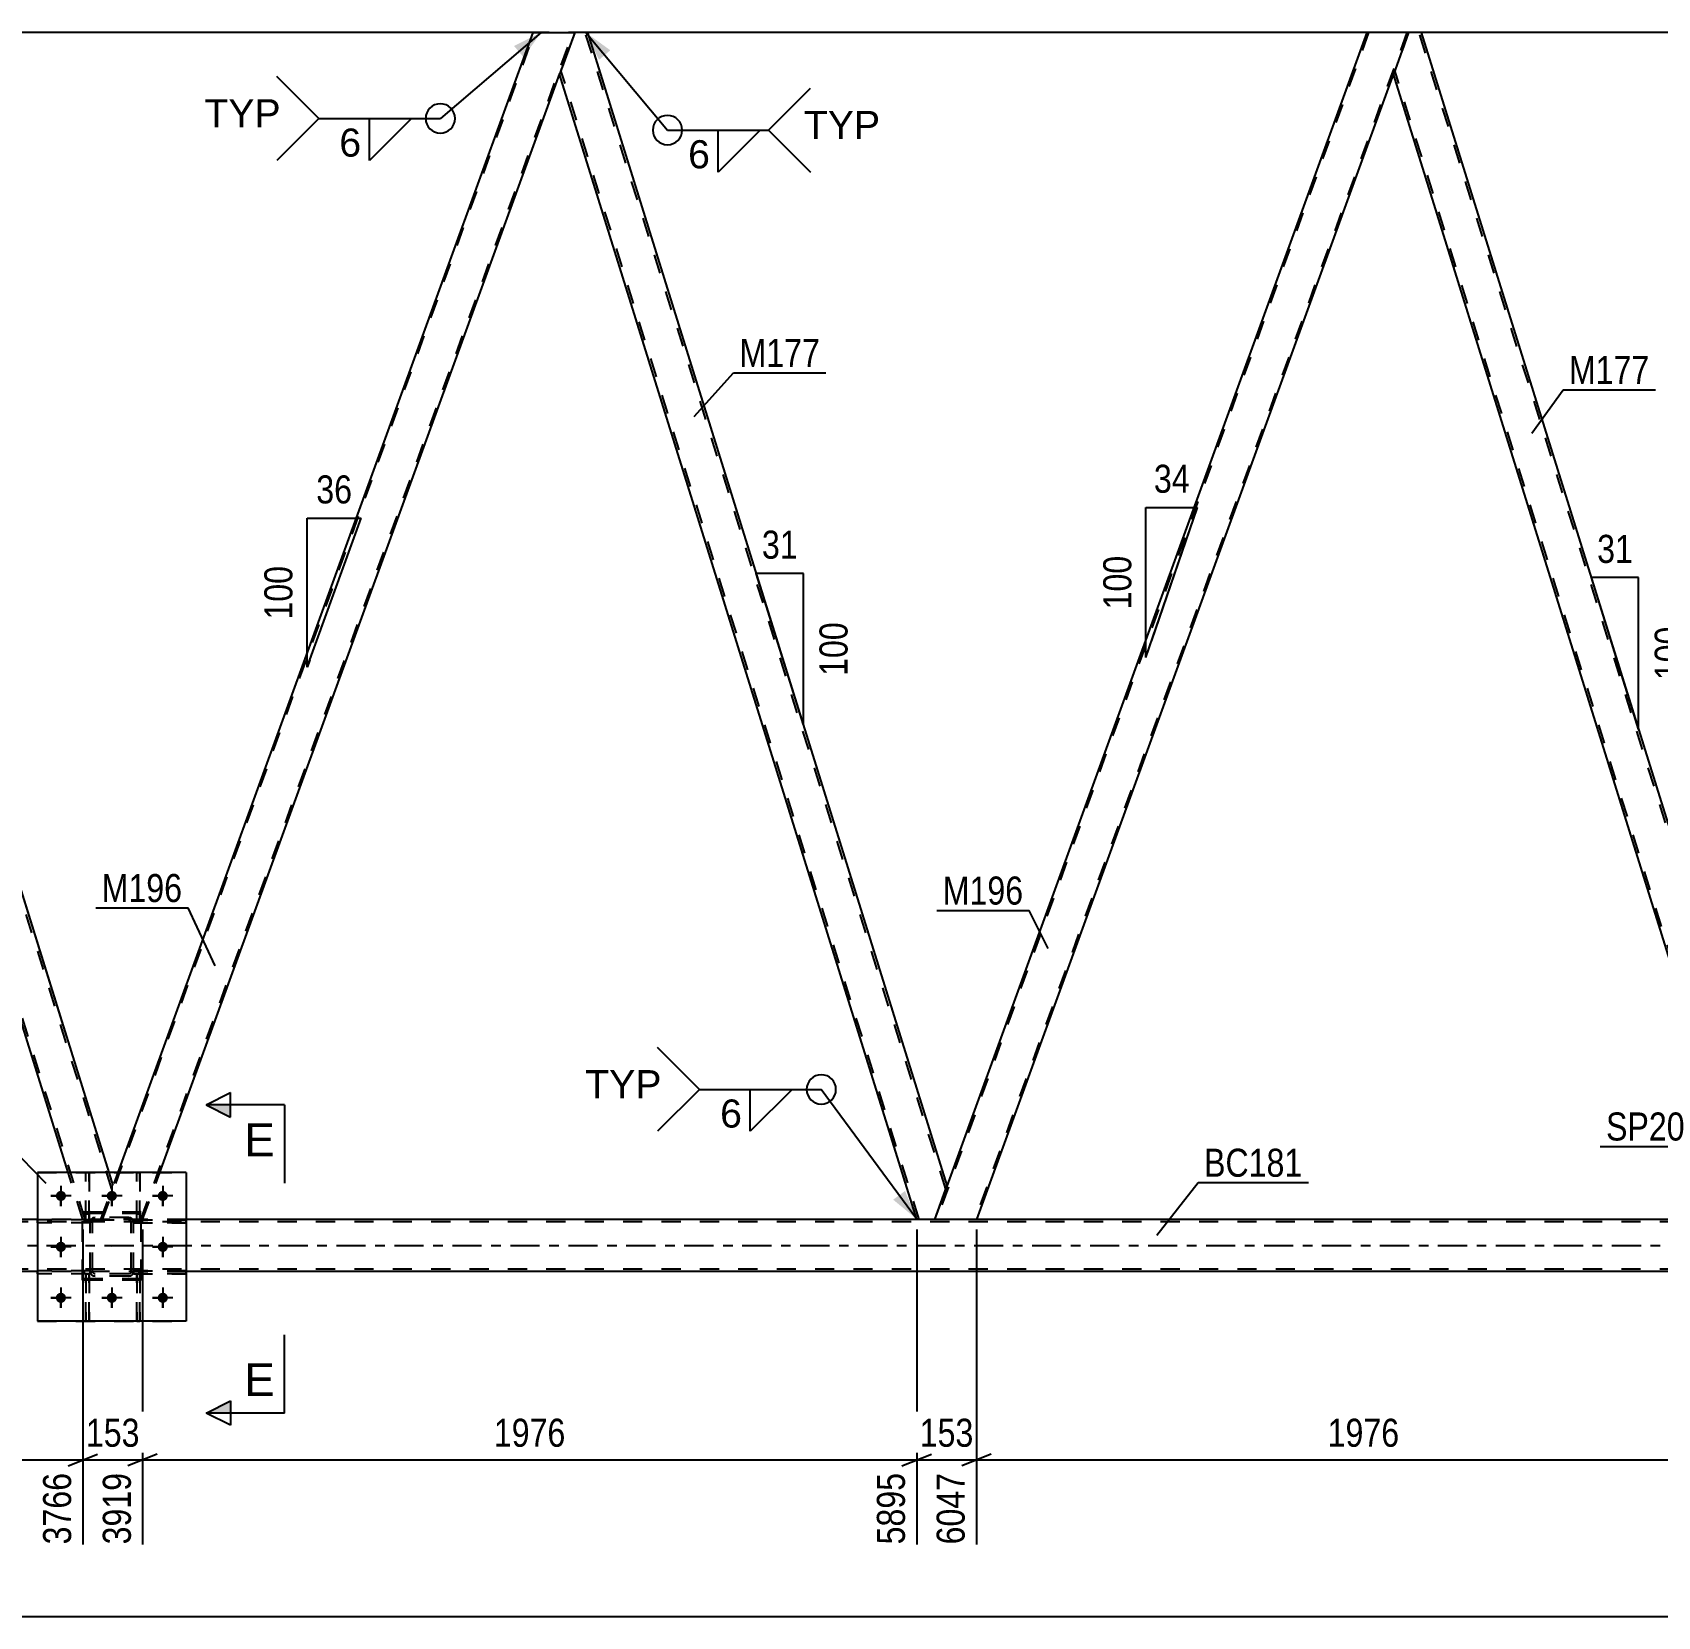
# Model space of a CAD drawing. Header units: millimetres. Extents: x 0 to 841, y 0 to 594.
# Drawn here: x 167.1 to 333, y 294.8 to 456.5 of the extents above; entities that cross this region are included whole.
import ezdxf

# ---------------------------------------------------------------- set-up
doc = ezdxf.new("R2010")
doc.units = ezdxf.units.MM
doc.linetypes.add('DXK_LINE_DOT2', pattern=[3.9198, 1.9599, -1.9599])
doc.linetypes.add('DXK_LINE_DOT3', pattern=[5.9187, 2.979, -0.9799, 0.9799, -0.9799])
doc.styles.add('Arial', font='ARIAL.TTF', dxfattribs={"height": 0.2})
doc.styles.add('Arial Narrow', font='ARIALN.TTF', dxfattribs={"height": 0.2})

# ---------------------------------------------------------------- blocks, each defined once
blk = doc.blocks.new('Part-318885939-3796 - 3359')
at = {"color": 7, "linetype": 'DXK_LINE_DOT2'}
for p, q in [((178.2, 336.06), (172.2, 336.06)), ((172.2, 329.26), (172.2, 336.06)), ((178.2, 329.26), (178.2, 336.06)), ((178.2, 329.26), (172.2, 329.26))]:
    blk.add_line(p, q, dxfattribs=at)
blk = doc.blocks.new('Part-318885939-3615 - 3359')
at = {"color": 7, "linetype": 'DXK_LINE_DOT2'}
for p, q in [((173, 335.28), (167.6, 335.28)), ((167.6, 334.96), (167.6, 335.28)), ((172.4, 334.96), (172.4, 335.28)), ((173, 335.28), (173, 334.96)), ((173, 334.96), (167.6, 334.96))]:
    blk.add_line(p, q, dxfattribs=at)
blk = doc.blocks.new('Part-318885939-3591 - 3359')
at = {"color": 7, "linetype": 'DXK_LINE_DOT2'}
for p, q in [((177.4, 334.96), (177.4, 335.28)), ((177.4, 335.28), (182.8, 335.28)), ((178, 334.96), (178, 335.28)), ((182.8, 335.28), (182.8, 334.96)), ((182.8, 334.96), (177.4, 334.96))]:
    blk.add_line(p, q, dxfattribs=at)
blk = doc.blocks.new('Part-318885939-3687 - 3359')
at = {"color": 7, "linetype": 'DXK_LINE_DOT2'}
for p, q in [((172.55, 335.28), (172.55, 340.12)), ((172.55, 340.12), (172.87, 340.12)), ((172.87, 340.12), (172.87, 335.28)), ((172.55, 335.88), (172.87, 335.88)), ((172.87, 335.28), (172.55, 335.28))]:
    blk.add_line(p, q, dxfattribs=at)
blk = doc.blocks.new('Part-318885939-3695 - 3359')
at = {"color": 7, "linetype": 'DXK_LINE_DOT2'}
for p, q in [((173, 335.28), (167.6, 335.28)), ((167.6, 335.28), (167.6, 334.96)), ((172.4, 334.96), (172.4, 335.28)), ((173, 334.96), (173, 335.28)), ((173, 334.96), (167.6, 334.96))]:
    blk.add_line(p, q, dxfattribs=at)
blk = doc.blocks.new('Part-318885939-3590 - 3359')
at = {"color": 7, "linetype": 'DXK_LINE_DOT2'}
for p, q in [((173, 330.08), (167.6, 330.08)), ((167.6, 329.76), (167.6, 330.08)), ((173, 329.76), (167.6, 329.76)), ((172.4, 329.76), (172.4, 330.08)), ((173, 330.08), (173, 329.76))]:
    blk.add_line(p, q, dxfattribs=at)
blk = doc.blocks.new('Part-318885939-3602 - 3359')
at = {"color": 7, "linetype": 'DXK_LINE_DOT2'}
for p, q in [((177.4, 329.76), (177.4, 330.08)), ((177.4, 330.08), (182.8, 330.08)), ((182.8, 329.76), (177.4, 329.76)), ((178, 329.76), (178, 330.08)), ((182.8, 330.08), (182.8, 329.76))]:
    blk.add_line(p, q, dxfattribs=at)
blk = doc.blocks.new('Part-318885939-3603 - 3359')
at = {"color": 7, "linetype": 'DXK_LINE_DOT2'}
for p, q in [((178.2, 335.92), (172.2, 335.92)), ((172.2, 329.12), (172.2, 335.92)), ((178.2, 329.12), (178.2, 335.92)), ((178.2, 329.12), (172.2, 329.12))]:
    blk.add_line(p, q, dxfattribs=at)
blk = doc.blocks.new('Part-318885939-3604 - 3359')
at = {"color": 7, "linetype": 'DXK_LINE_DOT2'}
for p, q in [((173, 335.04), (173.03, 335.22)), ((173.03, 335.22), (173, 335.04)), ((173.24, 335.04), (173.26, 335.13)), ((173.26, 335.13), (173.31, 335.21)), ((173.29, 335.48), (173.48, 335.52)), ((173.48, 335.52), (173.29, 335.48)), ((173.31, 335.21), (173.39, 335.26)), ((173.39, 335.26), (173.48, 335.28)), ((176.92, 335.52), (173.48, 335.52)), ((173.48, 335.28), (176.92, 335.28)), ((176.92, 335.52), (177.1, 335.48)), ((177.1, 335.48), (176.92, 335.52)), ((176.92, 335.28), (177.01, 335.26)), ((177.01, 335.26), (177.09, 335.21)), ((177.09, 335.21), (177.14, 335.13)), ((177.14, 335.13), (177.16, 335.04)), ((177.36, 335.22), (177.4, 335.04)), ((177.4, 335.04), (177.36, 335.22)), ((173, 330), (173, 335.04)), ((173.24, 330), (173.24, 335.04)), ((177.16, 330), (177.16, 335.04)), ((177.4, 330), (177.4, 335.04)), ((173.03, 329.82), (173, 330)), ((173, 330), (173.03, 329.82)), ((173.26, 329.91), (173.24, 330)), ((173.31, 329.83), (173.26, 329.91)), ((173.48, 329.52), (173.29, 329.56)), ((173.29, 329.56), (173.48, 329.52)), ((173.39, 329.78), (173.31, 329.83)), ((173.48, 329.76), (173.39, 329.78)), ((176.92, 329.76), (173.48, 329.76)), ((176.92, 329.52), (173.48, 329.52)), ((177.01, 329.78), (176.92, 329.76)), ((177.1, 329.56), (176.92, 329.52)), ((176.92, 329.52), (177.1, 329.56)), ((177.09, 329.83), (177.01, 329.78)), ((177.14, 329.91), (177.09, 329.83)), ((177.16, 330), (177.14, 329.91)), ((177.4, 330), (177.36, 329.82)), ((177.36, 329.82), (177.4, 330))]:
    blk.add_line(p, q, dxfattribs=at)
at = {"color": 7, "linetype": 'DXK_LINE_DOT3'}
blk.add_line((175.2, 332.52), (175.2, 332.52), dxfattribs=at)
at = {"color": 7, "linetype": 'DXK_LINE_DOT2'}
for centre, start, end in [((173.48, 335.04), 112.5, 157.5), ((173.48, 335.04), 112.5, 157.5), ((176.92, 335.04), 22.5, 67.5), ((176.92, 335.04), 22.5, 67.5), ((173.48, 330), 202.5, 247.5), ((173.48, 330), 202.5, 247.5), ((176.92, 330), 292.5, 337.5), ((176.92, 330), 292.5, 337.5)]:
    blk.add_arc(centre, 0.48, start, end, dxfattribs=at)
blk = doc.blocks.new('Bolt-318885939-3609 - 3359')
at = {"color": 1, "linetype": 'Continuous'}
for p, q in [((170, 338.76), (170, 338.07)), ((175.2, 338.76), (175.2, 338.07)), ((180.4, 338.76), (180.4, 338.07)), ((168.96, 337.72), (169.65, 337.72)), ((170, 336.68), (170, 337.37)), ((171.04, 337.72), (170.35, 337.72)), ((174.16, 337.72), (174.85, 337.72)), ((175.2, 336.68), (175.2, 337.37)), ((176.24, 337.72), (175.55, 337.72)), ((179.36, 337.72), (180.05, 337.72)), ((180.4, 336.68), (180.4, 337.37)), ((181.44, 337.72), (180.75, 337.72)), ((170, 333.56), (170, 332.87)), ((180.4, 333.56), (180.4, 332.87)), ((168.96, 332.52), (169.65, 332.52)), ((170, 331.48), (170, 332.17)), ((171.04, 332.52), (170.35, 332.52)), ((179.36, 332.52), (180.05, 332.52)), ((180.4, 331.48), (180.4, 332.17)), ((181.44, 332.52), (180.75, 332.52)), ((168.96, 327.32), (169.65, 327.32)), ((170, 328.36), (170, 327.67)), ((170, 326.28), (170, 326.97)), ((171.04, 327.32), (170.35, 327.32)), ((174.16, 327.32), (174.85, 327.32)), ((175.2, 328.36), (175.2, 327.67)), ((175.2, 326.28), (175.2, 326.97)), ((176.24, 327.32), (175.55, 327.32)), ((179.36, 327.32), (180.05, 327.32)), ((180.4, 328.36), (180.4, 327.67)), ((180.4, 326.28), (180.4, 326.97)), ((181.44, 327.32), (180.75, 327.32))]:
    blk.add_line(p, q, dxfattribs=at)
blk = doc.blocks.new('Bolt-318885939-3610 - 3359')
at = {"linetype": 'Continuous'}
for points in [[(170.52, 337.72, -1), (169.48, 337.72, -1)], [(175.72, 337.72, -1), (174.68, 337.72, -1)], [(180.92, 337.72, -1), (179.88, 337.72, -1)], [(170.52, 332.52, -1), (169.48, 332.52, -1)], [(180.92, 332.52, -1), (179.88, 332.52, -1)], [(170.52, 327.32, -1), (169.48, 327.32, -1)], [(175.72, 327.32, -1), (174.68, 327.32, -1)], [(180.92, 327.32, -1), (179.88, 327.32, -1)]]:
    blk.add_hatch(color=1, dxfattribs=at).paths.add_polyline_path(points)
at = {"color": 1, "linetype": 'Continuous'}
for p, q in [((170, 338.76), (170, 336.68)), ((175.2, 338.76), (175.2, 336.68)), ((180.4, 338.76), (180.4, 336.68)), ((171.04, 337.72), (168.96, 337.72)), ((176.24, 337.72), (174.16, 337.72)), ((181.44, 337.72), (179.36, 337.72)), ((170, 333.56), (170, 331.48)), ((180.4, 333.56), (180.4, 331.48)), ((171.04, 332.52), (168.96, 332.52)), ((181.44, 332.52), (179.36, 332.52)), ((171.04, 327.32), (168.96, 327.32)), ((170, 328.36), (170, 326.28)), ((176.24, 327.32), (174.16, 327.32)), ((175.2, 328.36), (175.2, 326.28)), ((181.44, 327.32), (179.36, 327.32)), ((180.4, 328.36), (180.4, 326.28))]:
    blk.add_line(p, q, dxfattribs=at)
blk = doc.blocks.new('Part-318885939-3660 - 3359')
at = {"color": 2, "linetype": 'Continuous'}
for p, q in [((222.46, 456.52), (220.93, 452.32)), ((223.78, 456.52), (222.46, 456.52)), ((260.48, 338.77), (223.78, 456.52)), ((257.37, 335.3), (220.91, 452.27)), ((220.93, 452.32), (220.93, 452.32)), ((259.22, 335.3), (260.46, 338.72))]:
    blk.add_line(p, q, dxfattribs=at)
at = {"color": 7, "linetype": 'DXK_LINE_DOT2'}
for p, q in [((260.34, 338.4), (223.53, 456.52)), ((220.93, 452.32), (220.91, 452.27)), ((257.62, 335.3), (221.05, 452.64)), ((260.46, 338.72), (260.48, 338.77)), ((259.22, 335.3), (257.37, 335.3))]:
    blk.add_line(p, q, dxfattribs=at)
blk = doc.blocks.new('Part-318885939-3666 - 3359')
at = {"color": 7, "linetype": 'DXK_LINE_DOT2'}
for p, q in [((167.6, 340.12), (182.8, 340.12)), ((167.6, 340.12), (167.6, 324.92)), ((182.8, 340.12), (182.8, 324.92)), ((167.6, 324.92), (182.8, 324.92))]:
    blk.add_line(p, q, dxfattribs=at)
blk = doc.blocks.new('Part-318885939-3684 - 3359')
at = {"color": 7, "linetype": 'DXK_LINE_DOT2'}
for p, q in [((174.25, 335.3), (218.37, 456.52)), ((178.17, 335.3), (222.29, 456.52)), ((222.46, 456.52), (220.93, 452.32)), ((174.08, 335.3), (175.84, 340.12)), ((178.34, 335.3), (180.09, 340.12)), ((178.34, 335.3), (174.08, 335.3))]:
    blk.add_line(p, q, dxfattribs=at)
at = {"color": 2, "linetype": 'Continuous'}
for p, q in [((175.84, 340.12), (218.2, 456.52)), ((218.2, 456.52), (222.46, 456.52)), ((180.09, 340.12), (220.93, 452.32))]:
    blk.add_line(p, q, dxfattribs=at)
blk = doc.blocks.new('Part-318885939-3692 - 3359')
at = {"color": 2, "linetype": 'Continuous'}
for p, q in [((182.8, 340.12), (167.6, 340.12)), ((167.6, 340.12), (167.6, 324.92)), ((182.8, 340.12), (182.8, 324.92)), ((182.8, 324.92), (167.6, 324.92))]:
    blk.add_line(p, q, dxfattribs=at)
blk = doc.blocks.new('Part-318885939-3710 - 3359')
at = {"color": 7, "linetype": 'DXK_LINE_DOT2'}
for p, q in [((173, 330.08), (167.6, 330.08)), ((167.6, 330.08), (167.6, 329.76)), ((173, 329.76), (167.6, 329.76)), ((172.4, 329.76), (172.4, 330.08)), ((173, 329.76), (173, 330.08))]:
    blk.add_line(p, q, dxfattribs=at)
blk = doc.blocks.new('Part-318885939-3713 - 3359')
at = {"color": 7, "linetype": 'DXK_LINE_DOT2'}
for p, q in [((182.8, 335.28), (177.4, 335.28)), ((177.4, 335.28), (177.4, 334.96)), ((178, 334.96), (178, 335.28)), ((182.8, 334.96), (182.8, 335.28)), ((177.4, 334.96), (182.8, 334.96))]:
    blk.add_line(p, q, dxfattribs=at)
blk = doc.blocks.new('Part-318885939-3716 - 3359')
at = {"color": 7, "linetype": 'DXK_LINE_DOT2'}
for p, q in [((177.75, 324.92), (177.75, 329.76)), ((177.75, 329.76), (178.07, 329.76)), ((177.75, 329.16), (178.07, 329.16)), ((178.07, 329.76), (178.07, 324.92)), ((178.07, 324.92), (177.75, 324.92))]:
    blk.add_line(p, q, dxfattribs=at)
blk = doc.blocks.new('Part-318885939-3719 - 3359')
at = {"color": 7, "linetype": 'DXK_LINE_DOT2'}
for p, q in [((172.55, 324.92), (172.55, 329.76)), ((172.55, 329.76), (172.87, 329.76)), ((172.55, 329.16), (172.87, 329.16)), ((172.87, 329.76), (172.87, 324.92)), ((172.87, 324.92), (172.55, 324.92))]:
    blk.add_line(p, q, dxfattribs=at)
blk = doc.blocks.new('Part-318885939-3722 - 3359')
at = {"color": 7, "linetype": 'DXK_LINE_DOT2'}
for p, q in [((177.75, 335.28), (177.75, 340.12)), ((177.75, 340.12), (178.07, 340.12)), ((178.07, 340.12), (178.07, 335.28)), ((177.75, 335.88), (178.07, 335.88)), ((178.07, 335.28), (177.75, 335.28))]:
    blk.add_line(p, q, dxfattribs=at)
blk = doc.blocks.new('Part-318885939-3751 - 3359')
at = {"color": 2, "linetype": 'Continuous'}
for p, q in [((218.2, 456.52), (138.64, 456.52)), ((303.34, 456.52), (223.78, 456.52)), ((388.47, 456.52), (308.91, 456.52))]:
    blk.add_line(p, q, dxfattribs=at)
at = {"color": 7, "linetype": 'DXK_LINE_DOT2'}
for p, q in [((223.78, 456.52), (218.2, 456.52)), ((308.91, 456.52), (303.34, 456.52))]:
    blk.add_line(p, q, dxfattribs=at)
blk = doc.blocks.new('Part-318885939-3756 - 3359')
at = {"color": 2, "linetype": 'Continuous'}
for p, q in [((307.59, 456.52), (306.07, 452.32)), ((308.91, 456.52), (307.59, 456.52)), ((345.19, 340.12), (308.91, 456.52)), ((341, 340.12), (306.05, 452.27)), ((306.07, 452.32), (306.06, 452.32))]:
    blk.add_line(p, q, dxfattribs=at)
at = {"color": 7, "linetype": 'DXK_LINE_DOT2'}
for p, q in [((345.48, 338.4), (308.66, 456.52)), ((306.07, 452.32), (306.05, 452.27)), ((342.76, 335.3), (306.18, 452.64)), ((342.5, 335.3), (341, 340.12)), ((345.61, 338.77), (345.19, 340.12)), ((344.35, 335.3), (345.61, 338.77)), ((342.5, 335.3), (344.35, 335.3))]:
    blk.add_line(p, q, dxfattribs=at)
blk = doc.blocks.new('Part-318885939-3761 - 3359')
at = {"color": 7, "linetype": 'DXK_LINE_DOT2'}
for p, q in [((303.51, 456.52), (259.39, 335.3)), ((307.42, 456.52), (263.3, 335.3)), ((307.59, 456.52), (306.06, 452.32)), ((259.22, 335.3), (260.46, 338.72)), ((263.47, 335.3), (259.22, 335.3))]:
    blk.add_line(p, q, dxfattribs=at)
at = {"color": 2, "linetype": 'Continuous'}
for p, q in [((303.34, 456.52), (260.46, 338.72)), ((307.59, 456.52), (303.34, 456.52)), ((306.06, 452.32), (263.47, 335.3))]:
    blk.add_line(p, q, dxfattribs=at)
blk = doc.blocks.new('Part-318885939-3770 - 3359')
at = {"color": 7, "linetype": 'DXK_LINE_DOT2'}
for p, q in [((182.8, 330.08), (177.4, 330.08)), ((177.4, 330.08), (177.4, 329.76)), ((177.4, 329.76), (182.8, 329.76)), ((178, 329.76), (178, 330.08)), ((182.8, 329.76), (182.8, 330.08))]:
    blk.add_line(p, q, dxfattribs=at)
blk = doc.blocks.new('Part-318885939-3774 - 3359')
at = {"color": 2, "linetype": 'Continuous'}
for p, q in [((177.75, 340.12), (177.75, 340.12)), ((178.07, 340.12), (177.75, 340.12)), ((178.07, 340.12), (178.07, 340.12))]:
    blk.add_line(p, q, dxfattribs=at)
at = {"color": 7, "linetype": 'DXK_LINE_DOT2'}
for p, q in [((177.75, 335.28), (177.75, 340.12)), ((178.07, 335.28), (178.07, 340.12)), ((177.75, 335.88), (178.07, 335.88)), ((178.07, 335.28), (177.75, 335.28))]:
    blk.add_line(p, q, dxfattribs=at)
blk = doc.blocks.new('Part-318885939-3775 - 3359')
at = {"color": 2, "linetype": 'Continuous'}
for p, q in [((172.55, 340.12), (172.55, 340.12)), ((172.87, 340.12), (172.55, 340.12)), ((172.87, 340.12), (172.87, 340.12))]:
    blk.add_line(p, q, dxfattribs=at)
at = {"color": 7, "linetype": 'DXK_LINE_DOT2'}
for p, q in [((172.55, 335.28), (172.55, 340.12)), ((172.87, 335.28), (172.87, 340.12)), ((172.55, 335.88), (172.87, 335.88)), ((172.87, 335.28), (172.55, 335.28))]:
    blk.add_line(p, q, dxfattribs=at)
blk = doc.blocks.new('Part-318885939-3795 - 3359')
at = {"color": 7, "linetype": 'DXK_LINE_DOT2'}
for p, q in [((173, 335.04), (173.03, 335.22)), ((173.03, 335.22), (173, 335.04)), ((173.24, 335.04), (173.26, 335.13)), ((173.26, 335.13), (173.31, 335.21)), ((173.29, 335.48), (173.48, 335.52)), ((173.48, 335.52), (173.29, 335.48)), ((173.31, 335.21), (173.39, 335.26)), ((173.39, 335.26), (173.48, 335.28)), ((176.92, 335.52), (173.48, 335.52)), ((173.48, 335.28), (176.92, 335.28)), ((176.92, 335.52), (177.1, 335.48)), ((177.1, 335.48), (176.92, 335.52)), ((176.92, 335.28), (177.01, 335.26)), ((177.01, 335.26), (177.09, 335.21)), ((177.09, 335.21), (177.14, 335.13)), ((177.14, 335.13), (177.16, 335.04)), ((177.36, 335.22), (177.4, 335.04)), ((177.4, 335.04), (177.36, 335.22)), ((173, 330), (173, 335.04)), ((173.24, 330), (173.24, 335.04)), ((177.16, 330), (177.16, 335.04)), ((177.4, 330), (177.4, 335.04)), ((173.03, 329.82), (173, 330)), ((173, 330), (173.03, 329.82)), ((173.26, 329.91), (173.24, 330)), ((173.31, 329.83), (173.26, 329.91)), ((173.48, 329.52), (173.29, 329.56)), ((173.29, 329.56), (173.48, 329.52)), ((173.39, 329.78), (173.31, 329.83)), ((173.48, 329.76), (173.39, 329.78)), ((176.92, 329.76), (173.48, 329.76)), ((176.92, 329.52), (173.48, 329.52)), ((177.01, 329.78), (176.92, 329.76)), ((177.1, 329.56), (176.92, 329.52)), ((176.92, 329.52), (177.1, 329.56)), ((177.09, 329.83), (177.01, 329.78)), ((177.14, 329.91), (177.09, 329.83)), ((177.16, 330), (177.14, 329.91)), ((177.4, 330), (177.36, 329.82)), ((177.36, 329.82), (177.4, 330))]:
    blk.add_line(p, q, dxfattribs=at)
at = {"color": 7, "linetype": 'DXK_LINE_DOT3'}
blk.add_line((175.2, 332.52), (175.2, 332.52), dxfattribs=at)
at = {"color": 7, "linetype": 'DXK_LINE_DOT2'}
for centre, start, end in [((173.48, 335.04), 112.5, 157.5), ((173.48, 335.04), 112.5, 157.5), ((176.92, 335.04), 22.5, 67.5), ((176.92, 335.04), 22.5, 67.5), ((173.48, 330), 202.5, 247.5), ((173.48, 330), 202.5, 247.5), ((176.92, 330), 292.5, 337.5), ((176.92, 330), 292.5, 337.5)]:
    blk.add_arc(centre, 0.48, start, end, dxfattribs=at)
blk = doc.blocks.new('Part-318885939-3810 - 3359')
at = {"color": 7, "linetype": 'DXK_LINE_DOT2'}
for p, q in [((178.07, 329.76), (177.75, 329.76)), ((177.75, 329.76), (177.75, 324.92)), ((177.75, 329.16), (178.07, 329.16)), ((178.07, 324.92), (178.07, 329.76)), ((177.75, 324.92), (178.07, 324.92))]:
    blk.add_line(p, q, dxfattribs=at)
blk = doc.blocks.new('Part-318885939-3811 - 3359')
at = {"color": 7, "linetype": 'DXK_LINE_DOT2'}
for p, q in [((172.87, 329.76), (172.55, 329.76)), ((172.55, 329.76), (172.55, 324.92)), ((172.55, 329.16), (172.87, 329.16)), ((172.87, 324.92), (172.87, 329.76)), ((172.55, 324.92), (172.87, 324.92))]:
    blk.add_line(p, q, dxfattribs=at)
blk = doc.blocks.new('Part-318885939-3837 - 3359')
at = {"color": 2, "linetype": 'Continuous'}
for p, q in [((167.6, 335.3), (67.92, 335.3)), ((337.87, 335.3), (182.8, 335.3)), ((167.6, 330.02), (67.92, 330.02)), ((337.87, 330.02), (182.8, 330.02))]:
    blk.add_line(p, q, dxfattribs=at)
at = {"color": 7, "linetype": 'DXK_LINE_DOT2'}
for p, q in [((182.8, 335.3), (167.6, 335.3)), ((754.61, 335.06), (67.92, 335.06)), ((754.61, 330.26), (67.92, 330.26)), ((182.8, 330.02), (167.6, 330.02))]:
    blk.add_line(p, q, dxfattribs=at)
at = {"color": 7, "linetype": 'DXK_LINE_DOT3'}
blk.add_line((67.92, 332.66), (754.61, 332.66), dxfattribs=at)
blk = doc.blocks.new('Part-318885939-3851 - 3359')
at = {"color": 2, "linetype": 'Continuous'}
for p, q in [((137.32, 456.52), (135.8, 452.32)), ((138.64, 456.52), (137.32, 456.52)), ((174.92, 340.12), (138.64, 456.52)), ((170.73, 340.12), (135.78, 452.27)), ((135.8, 452.32), (135.8, 452.32))]:
    blk.add_line(p, q, dxfattribs=at)
at = {"color": 7, "linetype": 'DXK_LINE_DOT2'}
for p, q in [((175.21, 338.4), (138.39, 456.52)), ((135.8, 452.32), (135.78, 452.27)), ((172.49, 335.3), (135.91, 452.64)), ((172.24, 335.3), (170.73, 340.12)), ((175.34, 338.77), (174.92, 340.12)), ((174.08, 335.3), (175.34, 338.77)), ((172.24, 335.3), (174.08, 335.3))]:
    blk.add_line(p, q, dxfattribs=at)
blk = doc.blocks.new('StraightDimension-318885939-4575 - 3359')
at = {"color": 7, "linetype": 'Continuous'}
for p, q in [((178.34, 334.3), (178.34, 302.14)), ((257.37, 334.3), (257.37, 302.14)), ((179.84, 311.36), (176.84, 310.16)), ((178.34, 310.76), (257.37, 310.76)), ((255.87, 310.16), (258.87, 311.36))]:
    blk.add_line(p, q, dxfattribs=at)
at = {"color": 0}
blk.add_wipeout([(222.11, 311.51), (222.11, 315.71), (213.6, 315.71), (213.6, 311.51)], dxfattribs=at)
at = {"color": 0, "linetype": 'Continuous'}
blk.add_wipeout([(256.77, 310.06), (252.57, 310.06), (252.57, 301.54), (256.77, 301.54)], dxfattribs=at)
at = {"color": 3, "style": 'Arial Narrow'}
blk.add_text('1976', height=2.863, dxfattribs=at).set_placement((214.2, 312.11))
at = {"color": 3, "linetype": 'Continuous', "style": 'Arial Narrow'}
blk.add_text('5895', height=2.863, rotation=90.0002, dxfattribs=at).set_placement((256.17, 302.14))
blk = doc.blocks.new('AngleDimension-318885939-4973 - 3359')
at = {"color": 7, "linetype": 'Continuous'}
for p, q in [((329.68, 389.89), (326.26, 400.86)), ((331.08, 400.86), (326.26, 400.86)), ((331.08, 385.39), (326.26, 400.86)), ((331.08, 385.39), (331.08, 400.86))]:
    blk.add_line(p, q, dxfattribs=at)
at = {"color": 0}
for points in [[(331.1, 401.76), (331.1, 405.96), (326.24, 405.96), (326.24, 401.76)], [(336.18, 396.47), (331.98, 396.47), (331.98, 389.78), (336.18, 389.78)]]:
    blk.add_wipeout(points, dxfattribs=at)
at = {"color": 3, "style": 'Arial Narrow'}
blk.add_text('31', height=2.863, dxfattribs=at).set_placement((326.84, 402.36))
blk.add_text('100', height=2.863, rotation=90.0002, dxfattribs=at).set_placement((335.58, 390.38))
blk = doc.blocks.new('StraightDimension-318885939-4556 - 3359')
at = {"color": 7, "linetype": 'Continuous'}
for p, q in [((257.37, 334.3), (257.37, 302.14)), ((263.47, 334.3), (263.47, 302.14)), ((255.87, 310.16), (258.87, 311.36)), ((257.37, 310.76), (263.47, 310.76)), ((264.97, 311.36), (261.97, 310.16))]:
    blk.add_line(p, q, dxfattribs=at)
at = {"color": 0}
blk.add_wipeout([(263.76, 311.51), (263.76, 315.71), (257.08, 315.71), (257.08, 311.51)], dxfattribs=at)
at = {"color": 0, "linetype": 'Continuous'}
blk.add_wipeout([(262.87, 310.06), (258.67, 310.06), (258.67, 301.54), (262.87, 301.54)], dxfattribs=at)
at = {"color": 3, "style": 'Arial Narrow'}
blk.add_text('153', height=2.863, dxfattribs=at).set_placement((257.68, 312.11))
at = {"color": 3, "linetype": 'Continuous', "style": 'Arial Narrow'}
blk.add_text('6047', height=2.863, rotation=90.0002, dxfattribs=at).set_placement((262.27, 302.14))
blk = doc.blocks.new('AngleDimension-318885939-3986 - 3359')
at = {"color": 7, "linetype": 'Continuous'}
for p, q in [((195.13, 406.93), (200.67, 406.93)), ((195.13, 391.7), (200.67, 406.93)), ((195.13, 391.7), (195.13, 406.93)), ((195.4, 392.44), (195.13, 391.7))]:
    blk.add_line(p, q, dxfattribs=at)
at = {"color": 0}
for points in [[(200.33, 407.83), (200.33, 412.03), (195.47, 412.03), (195.47, 407.83)], [(194.23, 402.66), (190.03, 402.66), (190.03, 395.97), (194.23, 395.97)]]:
    blk.add_wipeout(points, dxfattribs=at)
at = {"color": 3, "style": 'Arial Narrow'}
blk.add_text('36', height=2.863, dxfattribs=at).set_placement((196.07, 408.43))
blk.add_text('100', height=2.863, rotation=90.0002, dxfattribs=at).set_placement((193.63, 396.57))
blk = doc.blocks.new('StraightDimension-318885939-4537 - 3359')
at = {"color": 7, "linetype": 'Continuous'}
for p, q in [((263.47, 334.3), (263.47, 302.14)), ((342.5, 334.3), (342.5, 302.14)), ((264.97, 311.36), (261.97, 310.16)), ((263.47, 310.76), (342.5, 310.76)), ((341, 310.16), (344, 311.36))]:
    blk.add_line(p, q, dxfattribs=at)
at = {"color": 0}
blk.add_wipeout([(307.24, 311.51), (307.24, 315.71), (298.73, 315.71), (298.73, 311.51)], dxfattribs=at)
at = {"color": 0, "linetype": 'Continuous'}
blk.add_wipeout([(341.9, 310.06), (337.7, 310.06), (337.7, 301.54), (341.9, 301.54)], dxfattribs=at)
at = {"color": 3, "style": 'Arial Narrow'}
blk.add_text('1976', height=2.863, dxfattribs=at).set_placement((299.33, 312.11))
at = {"color": 3, "linetype": 'Continuous', "style": 'Arial Narrow'}
blk.add_text('8023', height=2.863, rotation=90.0002, dxfattribs=at).set_placement((341.3, 302.14))
blk = doc.blocks.new('StraightDimension-318885939-4594 - 3359')
at = {"color": 7, "linetype": 'Continuous'}
for p, q in [((172.24, 334.3), (172.24, 302.14)), ((178.34, 334.3), (178.34, 302.14)), ((170.74, 310.16), (173.74, 311.36)), ((172.24, 310.76), (178.34, 310.76)), ((179.84, 311.36), (176.84, 310.16))]:
    blk.add_line(p, q, dxfattribs=at)
at = {"color": 0}
blk.add_wipeout([(178.63, 311.51), (178.63, 315.71), (171.95, 315.71), (171.95, 311.51)], dxfattribs=at)
at = {"color": 0, "linetype": 'Continuous'}
blk.add_wipeout([(177.74, 310.06), (173.54, 310.06), (173.54, 301.54), (177.74, 301.54)], dxfattribs=at)
at = {"color": 3, "style": 'Arial Narrow'}
blk.add_text('153', height=2.863, dxfattribs=at).set_placement((172.55, 312.11))
at = {"color": 3, "linetype": 'Continuous', "style": 'Arial Narrow'}
blk.add_text('3919', height=2.863, rotation=90.0002, dxfattribs=at).set_placement((177.14, 302.14))
blk = doc.blocks.new('StraightDimension-318885939-4613 - 3359')
at = {"color": 7, "linetype": 'Continuous'}
for p, q in [((88.95, 334.3), (88.95, 302.14)), ((172.24, 334.3), (172.24, 302.14)), ((90.45, 311.36), (87.45, 310.16)), ((88.95, 310.76), (172.24, 310.76)), ((170.74, 310.16), (173.74, 311.36))]:
    blk.add_line(p, q, dxfattribs=at)
at = {"color": 0}
blk.add_wipeout([(134.85, 311.51), (134.85, 315.71), (126.34, 315.71), (126.34, 311.51)], dxfattribs=at)
at = {"color": 0, "linetype": 'Continuous'}
blk.add_wipeout([(171.64, 310.06), (167.44, 310.06), (167.44, 301.54), (171.64, 301.54)], dxfattribs=at)
at = {"color": 3, "style": 'Arial Narrow'}
blk.add_text('2082', height=2.863, dxfattribs=at).set_placement((126.94, 312.11))
at = {"color": 3, "linetype": 'Continuous', "style": 'Arial Narrow'}
blk.add_text('3766', height=2.863, rotation=90.0002, dxfattribs=at).set_placement((171.04, 302.14))
blk = doc.blocks.new('StraightDimension-318885939-4631 - 3359')
at = {"color": 7, "linetype": 'Continuous'}
blk.add_line((57.06, 294.78), (801.51, 294.78), dxfattribs=at)
blk = doc.blocks.new('AngleDimension-318885939-4642 - 3359')
at = {"color": 7, "linetype": 'Continuous'}
for p, q in [((160.03, 403.35), (155.21, 403.35)), ((160.03, 387.89), (155.21, 403.35)), ((160.03, 387.89), (160.03, 403.35)), ((170.61, 353.96), (160.03, 387.89))]:
    blk.add_line(p, q, dxfattribs=at)
at = {"color": 0}
for points in [[(160.05, 404.25), (160.05, 408.45), (155.2, 408.45), (155.2, 404.25)], [(165.13, 398.96), (160.93, 398.96), (160.93, 392.28), (165.13, 392.28)]]:
    blk.add_wipeout(points, dxfattribs=at)
at = {"color": 3, "style": 'Arial Narrow'}
blk.add_text('31', height=2.863, dxfattribs=at).set_placement((155.8, 404.85))
blk.add_text('100', height=2.863, rotation=90.0002, dxfattribs=at).set_placement((164.53, 392.88))
blk = doc.blocks.new('AngleDimension-318885939-4957 - 3359')
at = {"color": 7, "linetype": 'Continuous'}
for p, q in [((243.81, 392.25), (240.99, 401.29)), ((245.81, 401.29), (240.99, 401.29)), ((245.81, 385.83), (240.99, 401.29)), ((245.81, 385.83), (245.81, 401.29))]:
    blk.add_line(p, q, dxfattribs=at)
at = {"color": 0}
for points in [[(245.83, 402.19), (245.83, 406.39), (240.97, 406.39), (240.97, 402.19)], [(250.91, 396.9), (246.71, 396.9), (246.71, 390.22), (250.91, 390.22)]]:
    blk.add_wipeout(points, dxfattribs=at)
at = {"color": 3, "style": 'Arial Narrow'}
blk.add_text('31', height=2.863, dxfattribs=at).set_placement((241.57, 402.79))
blk.add_text('100', height=2.863, rotation=90.0002, dxfattribs=at).set_placement((250.31, 390.82))
blk = doc.blocks.new('AngleDimension-318885939-4971 - 3359')
at = {"color": 7, "linetype": 'Continuous'}
for p, q in [((280.78, 408.02), (286.05, 408.02)), ((280.78, 392.7), (286.05, 408.02)), ((280.78, 392.7), (280.78, 408.02)), ((281.38, 394.43), (286.05, 408.02))]:
    blk.add_line(p, q, dxfattribs=at)
at = {"color": 0}
for points in [[(285.84, 408.92), (285.84, 413.12), (280.99, 413.12), (280.99, 408.92)], [(279.88, 403.7), (275.68, 403.7), (275.68, 397.01), (279.88, 397.01)]]:
    blk.add_wipeout(points, dxfattribs=at)
at = {"color": 3, "style": 'Arial Narrow'}
blk.add_text('34', height=2.863, dxfattribs=at).set_placement((281.59, 409.52))
blk.add_text('100', height=2.863, rotation=90.0002, dxfattribs=at).set_placement((279.28, 397.61))
blk = doc.blocks.new('Mark-318885939-3788 - 3359')
at = {"color": 0}
blk.add_wipeout([(335.79, 343.38), (335.79, 346.38), (327.75, 346.38), (327.75, 343.38)], dxfattribs=at)
blk.add_wipeout([(335.79, 343.38), (335.79, 346.38), (327.75, 346.38), (327.75, 343.38)], dxfattribs=at)
at = {"color": 30, "linetype": 'Continuous'}
for p in [(327.15, 342.78), (338.92, 339.2)]:
    blk.add_line(p, (336.39, 342.78), dxfattribs=at)
at = {"color": 3, "style": 'Arial Narrow'}
blk.add_text('SP20', height=2.863, dxfattribs=at).set_placement((327.75, 343.38))
blk = doc.blocks.new('Mark-318885939-3757 - 3359')
at = {"color": 0}
blk.add_wipeout([(268.25, 367.47), (268.25, 370.47), (260.03, 370.47), (260.03, 367.47)], dxfattribs=at)
blk.add_wipeout([(268.25, 367.47), (268.25, 370.47), (260.03, 370.47), (260.03, 367.47)], dxfattribs=at)
at = {"color": 30, "linetype": 'Continuous'}
for p in [(259.43, 366.87), (270.81, 363)]:
    blk.add_line(p, (268.85, 366.87), dxfattribs=at)
at = {"color": 3, "style": 'Arial Narrow'}
blk.add_text('M196', height=2.863, dxfattribs=at).set_placement((260.03, 367.47))
blk = doc.blocks.new('WeldMark-318885939-5067 - 3359')
at = {"linetype": 'Continuous'}
blk.add_hatch(color=30, dxfattribs=at).paths.add_polyline_path([(216.26, 455.14), (219.03, 456.52), (217.23, 454)])
at = {"color": 30, "linetype": 'Continuous'}
blk.add_line((219.03, 456.52), (208.74, 447.74), dxfattribs=at)
at = {"color": 3, "linetype": 'Continuous'}
for q in [(192.04, 452.02), (192.04, 443.45)]:
    blk.add_line((196.32, 447.74), q, dxfattribs=at)
for start, end in [(90, 270), (270, 90)]:
    blk.add_arc((208.74, 447.74), 1.5, start, end, dxfattribs=at)
at = {"color": 0}
blk.add_wipeout([(200.84, 443.64), (200.84, 447.04), (198.22, 447.04), (198.22, 443.64)], dxfattribs=at)
at = {"color": 30, "linetype": 'Continuous'}
blk.add_line((196.32, 447.74), (208.74, 447.74), dxfattribs=at)
at = {"color": 3, "linetype": 'Continuous'}
for p, q in [((201.5, 447.74), (205.79, 447.74)), ((205.79, 447.74), (201.5, 443.45)), ((201.5, 443.45), (201.5, 447.74))]:
    blk.add_line(p, q, dxfattribs=at)
at = {"color": 3, "style": 'Arial'}
blk.add_text('6', height=2.87, dxfattribs=at).set_placement((198.42, 443.84))
at = {"color": 0, "linetype": 'Continuous'}
blk.add_wipeout([(192.42, 446.84), (192.42, 449.84), (184.65, 449.84), (184.65, 446.84)], dxfattribs=at)
blk.add_wipeout([(192.42, 446.84), (192.42, 449.84), (184.65, 449.84), (184.65, 446.84)], dxfattribs=at)
at = {"color": 3, "linetype": 'Continuous', "style": 'Arial'}
blk.add_text('TYP', height=2.865, dxfattribs=at).set_placement((184.65, 446.84))
blk = doc.blocks.new('Mark-318885939-3656 - 3359')
at = {"color": 0}
blk.add_wipeout([(247.5, 422.37), (247.5, 425.37), (239.28, 425.37), (239.28, 422.37)], dxfattribs=at)
blk.add_wipeout([(247.5, 422.37), (247.5, 425.37), (239.28, 425.37), (239.28, 422.37)], dxfattribs=at)
at = {"color": 30, "linetype": 'Continuous'}
for p, q in [((234.64, 417.3), (238.68, 421.77)), ((238.68, 421.77), (248.1, 421.77))]:
    blk.add_line(p, q, dxfattribs=at)
at = {"color": 3, "style": 'Arial Narrow'}
blk.add_text('M177', height=2.863, dxfattribs=at).set_placement((239.28, 422.37))
blk = doc.blocks.new('Mark-318885939-3680 - 3359')
at = {"color": 0}
blk.add_wipeout([(182.38, 367.73), (182.38, 370.73), (174.16, 370.73), (174.16, 367.73)], dxfattribs=at)
blk.add_wipeout([(182.38, 367.73), (182.38, 370.73), (174.16, 370.73), (174.16, 367.73)], dxfattribs=at)
at = {"color": 30, "linetype": 'Continuous'}
for p in [(173.56, 367.13), (185.74, 361.21)]:
    blk.add_line(p, (182.98, 367.13), dxfattribs=at)
at = {"color": 3, "style": 'Arial Narrow'}
blk.add_text('M196', height=2.863, dxfattribs=at).set_placement((174.16, 367.73))
blk = doc.blocks.new('Mark-318885939-3688 - 3359')
at = {"color": 0}
blk.add_wipeout([(165.37, 342.17), (165.37, 345.17), (157.33, 345.17), (157.33, 342.17)], dxfattribs=at)
blk.add_wipeout([(165.37, 342.17), (165.37, 345.17), (157.33, 345.17), (157.33, 342.17)], dxfattribs=at)
at = {"color": 30, "linetype": 'Continuous'}
for p in [(156.73, 341.57), (168.48, 339)]:
    blk.add_line(p, (165.97, 341.57), dxfattribs=at)
at = {"color": 3, "style": 'Arial Narrow'}
blk.add_text('SP20', height=2.863, dxfattribs=at).set_placement((157.33, 342.17))
blk = doc.blocks.new('Mark-318885939-3752 - 3359')
at = {"color": 0}
blk.add_wipeout([(332.19, 420.63), (332.19, 423.63), (323.96, 423.63), (323.96, 420.63)], dxfattribs=at)
blk.add_wipeout([(332.19, 420.63), (332.19, 423.63), (323.96, 423.63), (323.96, 420.63)], dxfattribs=at)
at = {"color": 30, "linetype": 'Continuous'}
for p, q in [((320.19, 415.59), (323.36, 420.03)), ((323.36, 420.03), (332.79, 420.03))]:
    blk.add_line(p, q, dxfattribs=at)
at = {"color": 3, "style": 'Arial Narrow'}
blk.add_text('M177', height=2.863, dxfattribs=at).set_placement((323.96, 420.63))
blk = doc.blocks.new('WeldMark-318885939-5054 - 3359')
at = {"linetype": 'Continuous'}
blk.add_hatch(color=30, dxfattribs=at).paths.add_polyline_path([(256.18, 338.23), (257.35, 335.37), (254.97, 337.34)])
at = {"color": 3, "linetype": 'Continuous'}
for q in [(230.92, 352.89), (230.92, 344.32)]:
    blk.add_line((235.2, 348.6), q, dxfattribs=at)
at = {"color": 30, "linetype": 'Continuous'}
blk.add_line((257.35, 335.37), (247.63, 348.6), dxfattribs=at)
at = {"color": 3, "linetype": 'Continuous'}
for start, end in [(90, 270), (270, 90)]:
    blk.add_arc((247.63, 348.6), 1.5, start, end, dxfattribs=at)
at = {"color": 0}
blk.add_wipeout([(239.73, 344.5), (239.73, 347.9), (237.1, 347.9), (237.1, 344.5)], dxfattribs=at)
at = {"color": 30, "linetype": 'Continuous'}
blk.add_line((235.2, 348.6), (247.63, 348.6), dxfattribs=at)
at = {"color": 3, "linetype": 'Continuous'}
for p, q in [((240.38, 348.6), (244.67, 348.6)), ((244.67, 348.6), (240.38, 344.32)), ((240.38, 344.32), (240.38, 348.6))]:
    blk.add_line(p, q, dxfattribs=at)
at = {"color": 3, "style": 'Arial'}
blk.add_text('6', height=2.87, dxfattribs=at).set_placement((237.3, 344.7))
at = {"color": 0, "linetype": 'Continuous'}
blk.add_wipeout([(231.3, 347.7), (231.3, 350.7), (223.53, 350.7), (223.53, 347.7)], dxfattribs=at)
blk.add_wipeout([(231.3, 347.7), (231.3, 350.7), (223.53, 350.7), (223.53, 347.7)], dxfattribs=at)
at = {"color": 3, "linetype": 'Continuous', "style": 'Arial'}
blk.add_text('TYP', height=2.865, dxfattribs=at).set_placement((223.53, 347.7))
blk = doc.blocks.new('Mark-318885939-3833 - 3359')
at = {"color": 0}
blk.add_wipeout([(296.76, 339.68), (296.76, 342.68), (286.71, 342.68), (286.71, 339.68)], dxfattribs=at)
blk.add_wipeout([(296.76, 339.68), (296.76, 342.68), (286.71, 342.68), (286.71, 339.68)], dxfattribs=at)
at = {"color": 30, "linetype": 'Continuous'}
for p, q in [((281.9, 333.73), (286.11, 339.08)), ((286.11, 339.08), (297.36, 339.08))]:
    blk.add_line(p, q, dxfattribs=at)
at = {"color": 3, "style": 'Arial Narrow'}
blk.add_text('BC181', height=2.863, dxfattribs=at).set_placement((286.71, 339.68))
blk = doc.blocks.new('SectionMark-318885939-5032 - 3359')
at = {"linetype": 'Continuous'}
for points in [[(187.33, 347.03), (187.33, 345.78), (184.83, 347.03)], [(187.33, 316.8), (187.33, 315.55), (184.83, 315.55)]]:
    blk.add_hatch(color=6, dxfattribs=at).paths.add_polyline_path(points)
at = {"color": 6, "linetype": 'Continuous'}
for p, q in [((184.83, 347.03), (187.33, 348.28)), ((192.83, 347.03), (184.83, 347.03)), ((184.83, 347.03), (187.33, 345.78)), ((187.33, 345.78), (187.33, 348.28)), ((192.83, 347.03), (192.83, 339.03)), ((192.83, 315.55), (192.83, 323.55)), ((184.83, 315.55), (187.33, 316.8)), ((192.83, 315.55), (184.83, 315.55)), ((187.33, 314.3), (184.83, 315.55)), ((187.33, 316.8), (187.33, 314.3))]:
    blk.add_line(p, q, dxfattribs=at)
at = {"color": 0, "linetype": 'Continuous'}
for points in [[(191.83, 341.78), (191.83, 345.28), (188.72, 345.28), (188.72, 341.78)], [(191.83, 317.3), (191.83, 320.8), (188.72, 320.8), (188.72, 317.3)]]:
    blk.add_wipeout(points, dxfattribs=at)
at = {"color": 3, "linetype": 'Continuous', "style": 'Arial'}
for p in [(188.72, 341.78), (188.72, 317.3)]:
    blk.add_text('E', height=3.34, dxfattribs=at).set_placement(p)
blk = doc.blocks.new('WeldMark-318885939-5082 - 3359')
at = {"linetype": 'Continuous'}
blk.add_hatch(color=30, dxfattribs=at).paths.add_polyline_path([(224.94, 453.73), (223.59, 456.52), (226.09, 454.7)])
at = {"color": 30, "linetype": 'Continuous'}
blk.add_line((223.59, 456.52), (231.93, 446.55), dxfattribs=at)
at = {"color": 3, "linetype": 'Continuous'}
for q in [(246.54, 450.84), (246.54, 442.26)]:
    blk.add_line((242.25, 446.55), q, dxfattribs=at)
blk.add_arc((231.93, 446.55), 1.5, 90, 270, dxfattribs=at)
at = {"color": 0}
blk.add_wipeout([(236.45, 442.45), (236.45, 445.85), (233.83, 445.85), (233.83, 442.45)], dxfattribs=at)
at = {"color": 30, "linetype": 'Continuous'}
blk.add_line((231.93, 446.55), (242.25, 446.55), dxfattribs=at)
at = {"color": 3, "linetype": 'Continuous'}
for p, q in [((237.11, 446.55), (241.39, 446.55)), ((241.39, 446.55), (237.11, 442.26)), ((237.11, 442.26), (237.11, 446.55))]:
    blk.add_line(p, q, dxfattribs=at)
blk.add_arc((231.93, 446.55), 1.5, 270, 90, dxfattribs=at)
at = {"color": 3, "style": 'Arial'}
blk.add_text('6', height=2.87, dxfattribs=at).set_placement((234.03, 442.65))
at = {"color": 0, "linetype": 'Continuous'}
blk.add_wipeout([(253.63, 445.65), (253.63, 448.65), (245.85, 448.65), (245.85, 445.65)], dxfattribs=at)
blk.add_wipeout([(253.63, 445.65), (253.63, 448.65), (245.85, 448.65), (245.85, 445.65)], dxfattribs=at)
at = {"color": 3, "linetype": 'Continuous', "style": 'Arial'}
blk.add_text('TYP', height=2.865, dxfattribs=at).set_placement((245.85, 445.65))

msp = doc.modelspace()

# ---------------------------------------------------------------- block references
for name in ['Part-318885939-3751 - 3359', 'Part-318885939-3851 - 3359', 'Part-318885939-3684 - 3359', 'Part-318885939-3660 - 3359', 'Part-318885939-3761 - 3359', 'Part-318885939-3756 - 3359', 'Part-318885939-3666 - 3359', 'Part-318885939-3692 - 3359', 'Part-318885939-3687 - 3359', 'Part-318885939-3775 - 3359', 'Part-318885939-3722 - 3359', 'Part-318885939-3774 - 3359', 'Bolt-318885939-3609 - 3359', 'Bolt-318885939-3610 - 3359', 'Part-318885939-3837 - 3359', 'Part-318885939-3615 - 3359', 'Part-318885939-3695 - 3359', 'Part-318885939-3796 - 3359', 'Part-318885939-3603 - 3359', 'Part-318885939-3604 - 3359', 'Part-318885939-3795 - 3359', 'Part-318885939-3591 - 3359', 'Part-318885939-3713 - 3359', 'Part-318885939-3590 - 3359', 'Part-318885939-3710 - 3359', 'Part-318885939-3719 - 3359', 'Part-318885939-3811 - 3359', 'Part-318885939-3602 - 3359', 'Part-318885939-3770 - 3359', 'Part-318885939-3716 - 3359', 'Part-318885939-3810 - 3359']:
    msp.add_blockref(name, (0, 0))

# ---------------------------------------------------------------- next in the draw order: block references
for name in ['AngleDimension-318885939-3986 - 3359', 'AngleDimension-318885939-4973 - 3359', 'StraightDimension-318885939-4575 - 3359']:
    msp.add_blockref(name, (0, 0))

# ---------------------------------------------------------------- next in the draw order: block references
for name in ['StraightDimension-318885939-4594 - 3359', 'StraightDimension-318885939-4556 - 3359']:
    msp.add_blockref(name, (0, 0))

# ---------------------------------------------------------------- next in the draw order: block references
for name in ['StraightDimension-318885939-4613 - 3359', 'StraightDimension-318885939-4537 - 3359']:
    msp.add_blockref(name, (0, 0))

# ---------------------------------------------------------------- next in the draw order: block references
msp.add_blockref('StraightDimension-318885939-4631 - 3359', (0, 0))

# ---------------------------------------------------------------- next in the draw order: block references
for name in ['WeldMark-318885939-5067 - 3359', 'WeldMark-318885939-5082 - 3359', 'Mark-318885939-3656 - 3359', 'Mark-318885939-3752 - 3359', 'AngleDimension-318885939-4971 - 3359', 'AngleDimension-318885939-4642 - 3359', 'AngleDimension-318885939-4957 - 3359', 'Mark-318885939-3680 - 3359', 'Mark-318885939-3757 - 3359', 'WeldMark-318885939-5054 - 3359', 'SectionMark-318885939-5032 - 3359', 'Mark-318885939-3688 - 3359', 'Mark-318885939-3788 - 3359', 'Mark-318885939-3833 - 3359']:
    msp.add_blockref(name, (0, 0))

doc.saveas('drawing.dxf')
